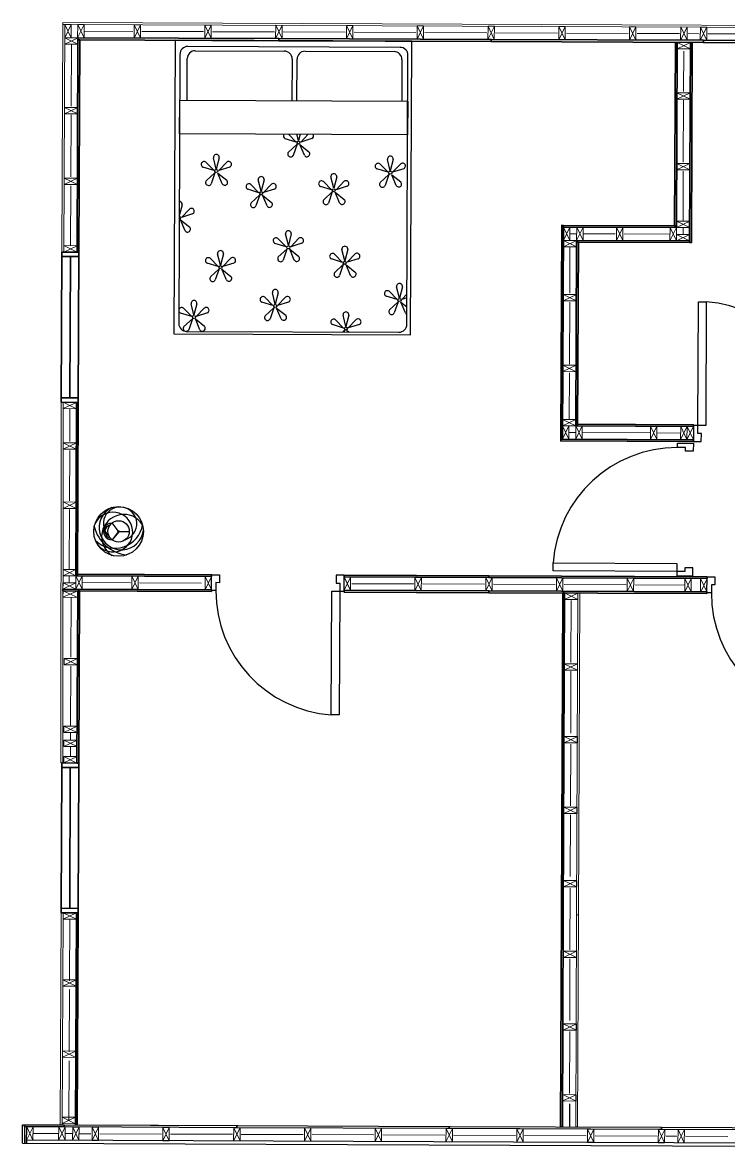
# Model space of a CAD drawing. Header units: inches. Extents: x 6.8 to 58.2, y 43.4 to 73.5.
# Drawn here: x 6.83 to 10.54, y 47.76 to 53.69 of the extents above; entities that cross this region are included whole.
import ezdxf

# ---------------------------------------------------------------- set-up
doc = ezdxf.new("R2010")
doc.units = ezdxf.units.IN
doc.header["$MEASUREMENT"] = 0
doc.linetypes.add('CENTER', pattern=[2, 1.25, -0.25, 0.25, -0.25])
for name, color, linetype, lineweight in [('A-DETL-MBND', 3, 'Continuous', 18), ('A-DETL-MCUT', 4, 'Continuous', 25), ('A-DOOR-FULL', 4, 'Continuous', 25), ('A-ELEV-MBE1', 7, 'Continuous', 35), ('A-ELEV-MBE2', 4, 'Continuous', 25), ('A-FURN', 8, 'Continuous', 18), ('A-SECT-MCUT', 7, 'Continuous', 35), ('A-WALL-PATT', 8, 'Continuous', 18), ('A-WALL-STUD', 3, 'Continuous', 18)]:
    doc.layers.add(name, color=color, linetype=linetype, lineweight=lineweight)

msp = doc.modelspace()

# ---------------------------------------------------------------- linework, layer by layer
for p, q in [((7.6287, 53.5939), (7.6224, 52.0496)), ((8.8731, 53.5888), (7.6287, 53.5939)), ((8.8668, 52.0445), (8.8731, 53.5888)), ((7.6533, 53.5196), (7.6475, 52.1039)), ((8.8113, 53.5566), (7.6935, 53.5612)), ((8.8469, 52.099), (8.8527, 53.5146)), ((7.6516, 53.102), (7.6523, 53.2786)), ((7.6523, 53.2786), (8.8517, 53.2737)), ((8.8517, 53.2737), (8.851, 53.0971)), ((8.851, 53.0971), (7.6516, 53.102)), ((8.2246, 53.0996), (8.265, 53.0583)), ((8.2768, 53.0663), (8.2685, 53.0995)), ((8.2855, 53.0994), (8.2768, 53.0663)), ((8.2891, 53.0585), (8.3281, 53.0992)), ((8.265, 53.0583), (8.2064, 53.0761)), ((8.2242, 53.005), (8.2693, 53.0464)), ((8.2693, 53.0464), (8.2496, 52.9884)), ((8.2842, 53.0453), (8.3321, 53.007)), ((8.3078, 52.9887), (8.2842, 53.0453)), ((8.3476, 53.0769), (8.2891, 53.0585)), ((7.845, 52.9164), (7.83, 52.9758)), ((7.8604, 52.9757), (7.845, 52.9164)), ((7.8332, 52.9084), (7.7746, 52.9262)), ((7.7904, 52.9522), (7.8332, 52.9084)), ((7.8573, 52.9087), (7.8996, 52.9529)), ((7.9157, 52.927), (7.8573, 52.9087)), ((8.748, 52.8994), (8.6894, 52.9172)), ((8.7052, 52.9432), (8.748, 52.8994)), ((8.7598, 52.9074), (8.7449, 52.9668)), ((8.7753, 52.9666), (8.7598, 52.9074)), ((8.7721, 52.8997), (8.8145, 52.9439)), ((8.8306, 52.918), (8.7721, 52.8997)), ((7.7923, 52.8551), (7.8374, 52.8966)), ((7.8374, 52.8966), (7.8178, 52.8385)), ((7.8524, 52.8954), (7.9002, 52.8571)), ((7.8759, 52.8388), (7.8524, 52.8954)), ((8.0806, 52.7999), (8.0656, 52.8593)), ((8.0961, 52.8592), (8.0806, 52.7999)), ((8.4625, 52.8153), (8.4475, 52.8747)), ((8.4779, 52.8746), (8.4625, 52.8153)), ((8.7072, 52.8461), (8.7523, 52.8875)), ((8.7523, 52.8875), (8.7326, 52.8295)), ((8.7672, 52.8864), (8.8151, 52.8481)), ((8.7908, 52.8298), (8.7672, 52.8864)), ((8.0688, 52.7919), (8.0102, 52.8097)), ((8.026, 52.8357), (8.0688, 52.7919)), ((8.0929, 52.7922), (8.1353, 52.8364)), ((8.1513, 52.8106), (8.0929, 52.7922)), ((8.4507, 52.8073), (8.3921, 52.8251)), ((8.4079, 52.8511), (8.4507, 52.8073)), ((8.4748, 52.8076), (8.5172, 52.8518)), ((8.5332, 52.826), (8.4748, 52.8076)), ((8.0279, 52.7386), (8.073, 52.7801)), ((8.073, 52.7801), (8.0534, 52.722)), ((8.088, 52.7789), (8.1358, 52.7406)), ((8.1115, 52.7223), (8.088, 52.7789)), ((8.4098, 52.754), (8.4549, 52.7955)), ((8.4549, 52.7955), (8.4353, 52.7374)), ((8.4699, 52.7943), (8.5177, 52.756)), ((8.4934, 52.7377), (8.4699, 52.7943)), ((7.6651, 52.7287), (7.6497, 52.6695)), ((7.662, 52.6618), (7.7043, 52.706)), ((7.7204, 52.6801), (7.662, 52.6618)), ((7.6571, 52.6485), (7.7049, 52.6102)), ((7.6806, 52.5919), (7.6571, 52.6485)), ((8.2237, 52.5152), (8.2087, 52.5746)), ((8.2391, 52.5745), (8.2237, 52.5152)), ((8.2119, 52.5072), (8.1533, 52.525)), ((8.1691, 52.551), (8.2119, 52.5072)), ((8.236, 52.5075), (8.2784, 52.5517)), ((8.2944, 52.5258), (8.236, 52.5075)), ((7.8123, 52.4465), (7.8551, 52.4026)), ((7.8669, 52.4106), (7.8519, 52.47)), ((7.8823, 52.4699), (7.8669, 52.4106)), ((7.8792, 52.4029), (7.9216, 52.4471)), ((8.171, 52.4539), (8.2161, 52.4953)), ((8.2161, 52.4953), (8.1965, 52.4373)), ((8.2311, 52.4942), (8.2789, 52.4559)), ((8.2546, 52.4376), (8.2311, 52.4942)), ((8.5085, 52.4251), (8.4499, 52.4429)), ((8.4657, 52.4689), (8.5085, 52.4251)), ((8.5203, 52.4331), (8.5054, 52.4925)), ((8.5358, 52.4924), (8.5203, 52.4331)), ((8.5326, 52.4254), (8.575, 52.4696)), ((8.591, 52.4437), (8.5326, 52.4254)), ((7.8551, 52.4026), (7.7965, 52.4205)), ((7.8142, 52.3494), (7.8593, 52.3908)), ((7.8593, 52.3908), (7.8397, 52.3328)), ((7.8743, 52.3896), (7.9221, 52.3514)), ((7.8978, 52.3331), (7.8743, 52.3896)), ((7.9376, 52.4213), (7.8792, 52.4029)), ((8.4676, 52.3718), (8.5128, 52.4132)), ((8.5128, 52.4132), (8.4931, 52.3552)), ((8.5277, 52.4121), (8.5755, 52.3738)), ((8.5512, 52.3555), (8.5277, 52.4121)), ((8.1545, 52.2059), (8.1396, 52.2653)), ((8.17, 52.2652), (8.1545, 52.2059)), ((8.7534, 52.273), (8.7962, 52.2291)), ((8.808, 52.2371), (8.793, 52.2965)), ((8.8235, 52.2964), (8.808, 52.2371)), ((7.7272, 52.1484), (7.7122, 52.2077)), ((7.7272, 52.1484), (7.7122, 52.2077)), ((7.7426, 52.2076), (7.7272, 52.1484)), ((7.7426, 52.2076), (7.7272, 52.1484)), ((8.1427, 52.1979), (8.0841, 52.2157)), ((8.0999, 52.2417), (8.1427, 52.1979)), ((8.1668, 52.1982), (8.2092, 52.2424)), ((8.2253, 52.2165), (8.1668, 52.1982)), ((8.7962, 52.2291), (8.7376, 52.247)), ((8.7553, 52.1759), (8.8005, 52.2173)), ((8.8005, 52.2173), (8.7808, 52.1593)), ((8.8154, 52.2162), (8.8473, 52.1906)), ((8.8389, 52.1596), (8.8154, 52.2162)), ((8.8203, 52.2294), (8.8476, 52.2579)), ((8.8475, 52.238), (8.8203, 52.2294)), ((7.7154, 52.1404), (7.6568, 52.1582)), ((7.7154, 52.1404), (7.6568, 52.1582)), ((7.6726, 52.1842), (7.7154, 52.1404)), ((7.6726, 52.1842), (7.7154, 52.1404)), ((7.7395, 52.1406), (7.7819, 52.1848)), ((7.7395, 52.1406), (7.7819, 52.1848)), ((7.7979, 52.159), (7.7395, 52.1406)), ((7.7979, 52.159), (7.7395, 52.1406)), ((8.1019, 52.1446), (8.147, 52.1861)), ((8.147, 52.1861), (8.1273, 52.128)), ((8.1619, 52.1849), (8.2098, 52.1466)), ((8.1855, 52.1283), (8.1619, 52.1849)), ((8.5263, 52.0876), (8.5113, 52.147)), ((8.5417, 52.1469), (8.5263, 52.0876)), ((7.6745, 52.0871), (7.7196, 52.1285)), ((7.6745, 52.0871), (7.7196, 52.1285)), ((7.7196, 52.1285), (7.7, 52.0705)), ((7.7196, 52.1285), (7.7, 52.0705)), ((7.7346, 52.1274), (7.7824, 52.0891)), ((7.7581, 52.0708), (7.7346, 52.1274)), ((7.7346, 52.1274), (7.7824, 52.0891)), ((7.7581, 52.0708), (7.7346, 52.1274)), ((8.5145, 52.0796), (8.4559, 52.0975)), ((8.4717, 52.1235), (8.5145, 52.0796)), ((8.5386, 52.0799), (8.581, 52.1241)), ((8.597, 52.0983), (8.5386, 52.0799)), ((7.6224, 52.0496), (8.8668, 52.0445)), ((7.6878, 52.0619), (8.8049, 52.0573)), ((8.5086, 52.0586), (8.5187, 52.0678)), ((8.5187, 52.0678), (8.5156, 52.0585)), ((8.5337, 52.0667), (8.544, 52.0584)), ((8.5371, 52.0584), (8.5337, 52.0667)), ((7.3288, 51.0121), (7.2971, 51.0537)), ((7.3294, 51.0125), (7.2976, 51.0541)), ((7.3289, 51.0063), (7.2968, 50.965)), ((7.3299, 51.0057), (7.2977, 50.9643)), ((7.3349, 51.0085), (7.3873, 51.0082)), ((7.335, 51.0092), (7.3873, 51.009)), ((9.7026, 47.9976), (9.7022, 47.8963)), ((9.7022, 47.8963), (9.7021, 47.8751)), ((9.7022, 47.8963), (9.7022, 47.8963))]:
    msp.add_line(p, q)
at = {"color": 0}
for p, q in [((6.8259, 47.7905), (13.8248, 47.7618)), ((6.8474, 47.8059), (6.8473, 47.7904))]:
    msp.add_line(p, q, dxfattribs=at)
for points in [[(7.7343, 53.5389), (8.2021, 53.537)], [(8.3116, 53.5361), (8.7793, 53.5342)], [(7.6914, 53.2785), (7.6923, 53.4973)], [(8.2438, 53.495), (8.2429, 53.2762)], [(8.2687, 53.2761), (8.2696, 53.4944)], [(8.821, 53.4922), (8.8201, 53.2738)]]:
    msp.add_lwpolyline(points)
for centre, radius in [((8.2769, 53.0558), 0.00807), ((7.845, 52.9059), 0.00807), ((8.7599, 52.8969), 0.00807), ((8.0807, 52.7894), 0.00807), ((8.4626, 52.8048), 0.00807), ((8.2238, 52.5047), 0.00807), ((7.867, 52.4002), 0.00807), ((8.5204, 52.4226), 0.00807), ((8.8081, 52.2267), 0.00807), ((7.7273, 52.1379), 0.00807), ((7.7273, 52.1379), 0.00807), ((8.1546, 52.1954), 0.00807), ((8.5263, 52.0772), 0.00807), ((7.3312, 51.0092), 0.1307), ((7.3312, 51.0092), 0.0561), ((7.3312, 51.0092), 0.00374)]:
    msp.add_circle(centre, radius)
for centre, radius, start, end in [((7.6951, 53.5194), 0.0419, 89.76545, 179.76545), ((7.7342, 53.4971), 0.0419, 89.76545, 179.76545), ((8.2019, 53.4952), 0.0419, 359.76545, 89.76545), ((8.3114, 53.4943), 0.0419, 89.76545, 179.76545), ((8.7792, 53.4924), 0.0419, 359.76545, 89.76545), ((8.8113, 53.5152), 0.0414, 359.17193, 90.0113), ((8.2127, 53.0901), 0.0153, 141.04195, 245.99478), ((8.3412, 53.0909), 0.0153, 294.52664, 32.56896), ((7.8452, 52.9777), 0.0153, 352.46413, 187.06678), ((8.2358, 52.9951), 0.0153, 139.61765, 334.22029), ((8.3211, 52.9963), 0.0153, 209.66025, 44.26289), ((8.7601, 52.9687), 0.0153, 352.46413, 187.06678), ((7.7808, 52.9402), 0.0153, 51.39213, 245.99478), ((7.9093, 52.941), 0.0153, 294.52664, 129.12928), ((8.6957, 52.9312), 0.0153, 51.39213, 245.99478), ((8.8242, 52.932), 0.0153, 294.52664, 129.12928), ((7.8892, 52.8464), 0.0153, 209.66025, 44.26289), ((8.0809, 52.8612), 0.0153, 352.46413, 187.06678), ((8.4627, 52.8766), 0.0153, 352.46413, 187.06678), ((7.804, 52.8452), 0.0153, 139.61765, 334.22029), ((8.0164, 52.8237), 0.0153, 51.39213, 245.99478), ((8.145, 52.8245), 0.0153, 294.52664, 129.12928), ((8.3983, 52.8391), 0.0153, 51.39213, 245.99478), ((8.5268, 52.8399), 0.0153, 294.52664, 129.12928), ((8.7188, 52.8362), 0.0153, 139.61765, 334.22029), ((8.8041, 52.8374), 0.0153, 209.66025, 44.26289), ((7.6499, 52.7308), 0.0153, 352.46413, 89.32568), ((8.0396, 52.7287), 0.0153, 139.61765, 334.22029), ((8.1248, 52.7299), 0.0153, 209.66025, 44.26289), ((8.4215, 52.7441), 0.0153, 139.61765, 334.22029), ((8.5067, 52.7453), 0.0153, 209.66025, 44.26289), ((7.714, 52.6941), 0.0153, 294.52664, 129.12928), ((7.6497, 52.659), 0.00807, 269.76545, 89.76545), ((7.6939, 52.5995), 0.0153, 209.66025, 44.26289), ((8.2239, 52.5765), 0.0153, 352.46413, 187.06678), ((8.1595, 52.539), 0.0153, 51.39213, 245.99478), ((8.288, 52.5398), 0.0153, 294.52664, 129.12928), ((8.5206, 52.4944), 0.0153, 352.46413, 187.06678), ((7.8027, 52.4345), 0.0153, 51.39213, 245.99478), ((7.8671, 52.4719), 0.0153, 352.46413, 187.06678), ((7.9312, 52.4352), 0.0153, 294.52664, 129.12928), ((8.1827, 52.444), 0.0153, 139.61765, 334.22029), ((8.2679, 52.4452), 0.0153, 209.66025, 44.26289), ((8.4561, 52.4569), 0.0153, 51.39213, 245.99478), ((8.5847, 52.4577), 0.0153, 294.52664, 129.12928), ((7.8259, 52.3394), 0.0153, 139.61765, 334.22029), ((7.9111, 52.3407), 0.0153, 209.66025, 44.26289), ((8.4793, 52.3619), 0.0153, 139.61765, 334.22029), ((8.5646, 52.3631), 0.0153, 209.66025, 44.26289), ((8.1548, 52.2672), 0.0153, 352.46413, 187.06678), ((8.7438, 52.261), 0.0153, 51.39213, 245.99478), ((8.8083, 52.2984), 0.0153, 352.46413, 187.06678), ((7.7274, 52.2096), 0.0153, 352.46413, 187.06678), ((7.7274, 52.2096), 0.0153, 352.46413, 187.06678), ((8.0904, 52.2297), 0.0153, 51.39213, 245.99478), ((8.2189, 52.2305), 0.0153, 294.52664, 129.12928), ((7.663, 52.1722), 0.0153, 51.39213, 245.99478), ((7.663, 52.1722), 0.0153, 51.39213, 245.99478), ((7.7916, 52.173), 0.0153, 294.52664, 129.12928), ((7.7916, 52.173), 0.0153, 294.52664, 129.12928), ((8.1988, 52.1359), 0.0153, 209.66025, 44.26289), ((8.5265, 52.1489), 0.0153, 352.46413, 187.06678), ((8.767, 52.166), 0.0153, 139.61765, 334.22029), ((8.8522, 52.1672), 0.0153, 209.66025, 250.48113), ((7.6893, 52.1038), 0.0419, 179.76545, 269.76545), ((7.6862, 52.0772), 0.0153, 139.61765, 334.22029), ((7.6862, 52.0772), 0.0153, 139.61765, 334.22029), ((7.7714, 52.0784), 0.0153, 209.66025, 44.26289), ((7.7714, 52.0784), 0.0153, 209.66025, 44.26289), ((8.1135, 52.1347), 0.0153, 139.61765, 334.22029), ((8.4621, 52.1115), 0.0153, 51.39213, 245.99478), ((8.5906, 52.1122), 0.0153, 294.52664, 129.12928), ((8.8051, 52.0992), 0.0419, 269.76545, 359.76545), ((7.3014, 51.0056), 0.1041, 218.25453, 155.66973), ((7.3456, 51.0292), 0.117, 115.36446, 353.02904), ((7.3585, 50.9819), 0.1166, 32.20779, 237.73538), ((7.3388, 51.0492), 0.0881, 288.18841, 230.31845), ((7.3973, 51.0839), 0.2005, 194.25935, 262.74258), ((7.3105, 51.0697), 0.1491, 227.92734, 349.93364), ((7.2952, 51.0087), 0.0437, 89.69427, 272.04177), ((7.2952, 51.0087), 0.036, 103.22006, 258.51598)]:
    msp.add_arc(centre, radius, start, end)
at = {"layer": 'A-DETL-MBND', "color": 0}
for points in [[(13.7567, 53.6497), (7.0378, 53.6772), (7.0379, 53.6874), (13.7567, 53.6599)], [(7.0432, 52.4797), (7.0329, 52.4797), (7.0378, 53.6772), (7.0481, 53.6771)], [(7.0374, 49.7907), (7.0272, 49.7908), (7.0297, 51.6889), (7.0399, 51.6888)], [(9.7463, 50.6849), (9.7565, 50.6849), (9.7496, 48.9915), (9.7394, 48.9915)], [(9.7394, 48.9915), (9.7496, 48.9915), (9.745, 47.8749), (9.7348, 47.875)]]:
    msp.add_lwpolyline(points, close=True, dxfattribs=at)
msp.add_lwpolyline([(7.0393, 49.0026), (7.0347, 47.8861), (7.0245, 47.8861), (7.0291, 49.0026)], dxfattribs=at)
at = {"layer": 'A-DETL-MCUT', "color": 0}
for points in [[(6.8259, 47.7905), (6.8263, 47.8869), (6.8365, 47.8869), (6.8362, 47.7904)], [(6.8473, 47.7904), (6.8477, 47.8757), (6.8365, 47.8757), (6.8362, 47.7904)]]:
    msp.add_lwpolyline(points, dxfattribs=at)
for points in [[(7.044, 47.8749), (6.8365, 47.8757), (6.8365, 47.8869), (7.044, 47.886)], [(7.953, 47.8711), (7.044, 47.8749), (7.044, 47.886), (7.9531, 47.8823)], [(9.0696, 47.8666), (7.953, 47.8711), (7.9531, 47.8823), (9.0696, 47.8777)], [(10.1861, 47.862), (9.0696, 47.8666), (9.0696, 47.8777), (10.1862, 47.8732)], [(11.3027, 47.8574), (10.1861, 47.862), (10.1862, 47.8732), (11.3027, 47.8686)]]:
    msp.add_lwpolyline(points, close=True, dxfattribs=at)
at = {"layer": 'A-DOOR-FULL', "color": 0, "linetype": 'CENTER'}
for points in [[(10.4216, 52.2174), (10.4189, 51.5661), (10.377, 51.5663), (10.3797, 52.2176), (10.4216, 52.2174)], [(10.377, 51.5663), (10.3538, 51.5664), (10.3534, 51.4826), (10.3953, 51.4825), (10.3955, 51.5243), (10.3769, 51.5244), (10.377, 51.5663)], [(10.2696, 51.4504), (10.2697, 51.4737), (10.3534, 51.4733), (10.3532, 51.4315), (10.3114, 51.4316), (10.3114, 51.4503), (10.2696, 51.4504)], [(9.6158, 50.8436), (10.2671, 50.841), (10.2669, 50.7991), (9.6156, 50.8018), (9.6158, 50.8436)], [(10.2669, 50.7991), (10.2668, 50.7758), (10.3505, 50.7755), (10.3507, 50.8174), (10.3088, 50.8175), (10.3088, 50.7989), (10.2669, 50.7991)], [(7.8425, 50.6977), (7.8192, 50.6978), (7.8196, 50.7816), (7.8614, 50.7814), (7.8613, 50.7395), (7.8427, 50.7396), (7.8425, 50.6977)], [(8.4938, 50.6951), (8.5171, 50.695), (8.5174, 50.7787), (8.4755, 50.7789), (8.4754, 50.737), (8.494, 50.7369), (8.4938, 50.6951)], [(10.4483, 50.6859), (10.425, 50.686), (10.4254, 50.7697), (10.4673, 50.7695), (10.4671, 50.7277), (10.4485, 50.7278), (10.4483, 50.6859)], [(8.4493, 50.0439), (8.4519, 50.6953), (8.4938, 50.6951), (8.4911, 50.0438), (8.4493, 50.0439)]]:
    msp.add_lwpolyline(points, dxfattribs=at)
for centre, start, end in [((10.3745, 51.5653), 359.85189, 85.87479), ((10.2679, 50.7966), 89.85189, 175.87479), ((8.4963, 50.6961), 179.85189, 265.87479), ((11.1021, 50.6842), 179.85189, 265.87479)]:
    msp.add_arc(centre, 0.6538, start, end, dxfattribs=at)
at = {"layer": 'A-ELEV-MBE1', "color": 0}
for p, q in [((7.0329, 52.4797), (7.0297, 51.6889)), ((7.1223, 52.4794), (7.119, 51.6885)), ((7.0292, 49.0259), (7.0322, 49.7675)), ((7.0738, 49.0257), (7.0769, 49.7673)), ((7.1185, 49.0255), (7.1215, 49.7671))]:
    msp.add_line(p, q, dxfattribs=at)
at = {"layer": 'A-ELEV-MBE1', "color": 0, "linetype": 'Continuous'}
msp.add_line((7.078, 52.4563), (7.0749, 51.7124), dxfattribs=at)
at = {"layer": 'A-ELEV-MBE1', "color": 0}
for points in [[(7.1223, 52.4794), (7.1222, 52.4561), (7.0329, 52.4565), (7.0329, 52.4797)], [(7.1191, 51.7118), (7.119, 51.6885), (7.0297, 51.6889), (7.0298, 51.7121)], [(7.0323, 49.7908), (7.0322, 49.7675), (7.1215, 49.7671), (7.1216, 49.7904)], [(7.0291, 49.0026), (7.0292, 49.0259), (7.1185, 49.0255), (7.1184, 49.0023)]]:
    msp.add_lwpolyline(points, close=True, dxfattribs=at)
at = {"layer": 'A-ELEV-MBE2', "color": 0}
msp.add_line((13.77, 47.7775), (6.8809, 47.8057), dxfattribs=at)
at = {"layer": 'A-FURN', "color": 0, "linetype": 'Continuous'}
msp.add_line((7.0995, 52.5653), (7.0995, 52.5653), dxfattribs=at)
at = {"layer": 'A-FURN', "color": 0}
for p, q in [((9.6699, 52.5409), (9.6699, 52.5409)), ((7.1231, 47.8857), (7.9605, 47.8823)), ((8.6118, 47.8796), (10.4728, 47.872))]:
    msp.add_line(p, q, dxfattribs=at)
at = {"layer": 'A-SECT-MCUT', "color": 0}
for points in [[(7.1268, 53.5959), (7.1223, 52.4794), (7.113, 52.4794), (7.1175, 53.596)], [(7.1176, 53.6071), (8.1737, 53.6028), (8.1736, 53.5916), (7.1175, 53.596)], [(8.1737, 53.6028), (9.2902, 53.5982), (9.2902, 53.5871), (8.1736, 53.5916)], [(9.2902, 53.5982), (10.4067, 53.5937), (10.4067, 53.5825), (9.2902, 53.5871)], [(10.2684, 53.5831), (10.2591, 53.5831), (10.2551, 52.6176), (10.2644, 52.6176)], [(10.3475, 53.5827), (10.3382, 53.5828), (10.3338, 52.5289), (10.3431, 52.5289)], [(10.4067, 53.5937), (11.5233, 53.5891), (11.5233, 53.5779), (10.4067, 53.5825)], [(9.6703, 52.62), (9.661, 52.6201), (9.6564, 51.4948), (9.6657, 51.4948)], [(9.6703, 52.62), (9.6702, 52.6107), (10.2644, 52.6083), (10.2644, 52.6176)], [(9.749, 52.5313), (9.7397, 52.5313), (9.7357, 51.5643), (9.745, 51.5642)], [(9.7397, 52.5407), (9.7397, 52.5313), (10.3338, 52.5289), (10.3339, 52.5382)], [(7.119, 51.6885), (7.1153, 50.7748), (7.106, 50.7748), (7.1097, 51.6885)], [(9.7451, 51.5735), (9.745, 51.5642), (10.3538, 51.5617), (10.3538, 51.571)], [(9.6564, 51.4948), (9.6563, 51.4855), (10.3534, 51.4826), (10.3535, 51.492)], [(7.8195, 50.7719), (7.1153, 50.7748), (7.1153, 50.7841), (7.8196, 50.7812)], [(9.2786, 50.7659), (8.5174, 50.7694), (8.5174, 50.7787), (9.2786, 50.7752)], [(10.4253, 50.7612), (9.2786, 50.7659), (9.2786, 50.7752), (10.4254, 50.7705)], [(7.8192, 50.6932), (7.0386, 50.696), (7.0386, 50.7053), (7.8193, 50.7025)], [(7.1123, 49.7904), (7.116, 50.6957), (7.1253, 50.6957), (7.1216, 49.7904)], [(9.2783, 50.6868), (8.5171, 50.69), (8.5171, 50.6993), (9.2783, 50.6962)], [(10.425, 50.6822), (9.2783, 50.6868), (9.2783, 50.6962), (10.4251, 50.6915)], [(9.6603, 48.9918), (9.6672, 50.6853), (9.6765, 50.6852), (9.6696, 48.9918)], [(7.1045, 47.8858), (7.1138, 47.8857), (7.1184, 49.0023), (7.1091, 49.0023)], [(9.6557, 47.8753), (9.6603, 48.9918), (9.6696, 48.9918), (9.665, 47.8752)]]:
    msp.add_lwpolyline(points, close=True, dxfattribs=at)
at = {"layer": 'A-WALL-PATT', "color": 0, "ltscale": 0.1}
for p, q in [((7.4062, 53.6409), (7.1503, 53.6419)), ((7.7784, 53.6393), (7.4527, 53.6407)), ((8.1505, 53.6378), (7.8249, 53.6391)), ((8.5227, 53.6363), (8.1971, 53.6376)), ((8.8949, 53.6348), (8.5692, 53.6361)), ((9.2671, 53.6332), (8.9414, 53.6346)), ((9.6393, 53.6317), (9.3136, 53.633)), ((10.0114, 53.6302), (9.6858, 53.6315)), ((10.2802, 53.6291), (10.058, 53.63)), ((10.3267, 53.6289), (10.3836, 53.6287)), ((10.7557, 53.6271), (10.43, 53.6285)), ((7.0826, 53.5738), (7.0812, 53.2472)), ((7.081, 53.2007), (7.0797, 52.875)), ((7.0795, 52.8285), (7.0782, 52.5131)), ((9.7399, 52.5755), (9.7036, 52.5757)), ((10.2993, 52.6081), (10.2991, 52.5718)), ((9.7047, 52.5073), (9.7037, 52.2623)), ((9.7035, 52.2157), (9.7022, 51.8901)), ((9.702, 51.8435), (9.701, 51.5979)), ((7.0747, 51.6552), (7.074, 51.4821)), ((9.7356, 51.5294), (9.6993, 51.5295)), ((9.7691, 51.5292), (10.1275, 51.5278)), ((10.161, 51.5276), (10.2866, 51.5271)), ((7.0738, 51.4356), (7.0727, 51.1704)), ((7.0725, 51.1239), (7.0712, 50.8085)), ((7.0711, 50.775), (7.071, 50.7387)), ((7.1393, 50.7398), (7.3943, 50.7388)), ((7.4408, 50.7386), (7.7665, 50.7372)), ((8.5574, 50.734), (8.883, 50.7327)), ((8.9295, 50.7325), (9.2552, 50.7311)), ((9.3017, 50.7309), (9.6274, 50.7296)), ((9.6739, 50.7294), (9.9996, 50.7281)), ((10.0461, 50.7279), (10.3085, 50.7268)), ((7.081, 50.6624), (7.0798, 50.347)), ((9.7113, 50.6451), (9.7099, 50.3194)), ((7.0796, 50.3004), (7.0782, 49.9846)), ((9.7097, 50.2729), (9.7084, 49.9472)), ((7.0779, 49.9101), (7.0781, 49.9511)), ((7.0779, 49.8766), (7.0776, 49.8241)), ((9.7092, 49.8902), (9.7079, 49.5645)), ((9.7077, 49.518), (9.7064, 49.1923)), ((9.7061, 49.1324), (9.7048, 48.8067)), ((7.0741, 48.969), (7.0728, 48.6442)), ((9.7046, 48.7602), (9.7033, 48.4345)), ((7.0726, 48.5977), (7.0713, 48.2702)), ((9.7041, 48.3775), (9.7028, 48.0518)), ((7.0711, 48.2237), (7.0698, 47.9101)), ((7.0159, 47.8401), (6.881, 47.8406)), ((7.0494, 47.8399), (7.0895, 47.8398)), ((7.0829, 47.8398), (7.0559, 47.8399)), ((7.1853, 47.8394), (7.123, 47.8396)), ((7.2318, 47.8392), (7.5575, 47.8379)), ((7.604, 47.8377), (7.9296, 47.8363)), ((7.9762, 47.8361), (8.3018, 47.8348)), ((8.3483, 47.8346), (8.674, 47.8333)), ((8.7205, 47.8331), (9.0462, 47.8318)), ((9.0927, 47.8316), (9.4184, 47.8302)), ((9.4649, 47.8301), (9.7905, 47.8287)), ((9.8372, 47.8285), (10.1628, 47.8272)), ((10.2093, 47.827), (10.2662, 47.8268)), ((10.3127, 47.8266), (10.5349, 47.8257))]:
    msp.add_line(p, q, dxfattribs=at)
for points in [[(10.3031, 53.5364), (10.3022, 53.3246)], [(10.302, 53.2781), (10.3007, 52.9524)], [(10.3005, 52.9059), (10.2994, 52.6416)], [(9.9423, 52.5747), (9.7734, 52.5754)], [(10.2307, 52.5735), (9.9888, 52.5745)]]:
    msp.add_lwpolyline(points, dxfattribs=at)
at = {"layer": 'A-WALL-STUD', "color": 0}
for p, q in [((7.0816, 53.677), (7.0478, 53.6073)), ((7.0813, 53.6072), (7.0481, 53.6771)), ((7.1496, 53.6767), (7.1158, 53.6071)), ((7.1493, 53.6069), (7.1161, 53.6768)), ((7.4463, 53.6756), (7.4125, 53.6059)), ((7.446, 53.6058), (7.4128, 53.6757)), ((7.8185, 53.6741), (7.7847, 53.6044)), ((7.8182, 53.6043), (7.785, 53.6742)), ((8.1907, 53.6725), (8.1569, 53.6029)), ((8.1904, 53.6027), (8.1572, 53.6727)), ((8.5629, 53.671), (8.5291, 53.6014)), ((8.5626, 53.6012), (8.5294, 53.6711)), ((8.9351, 53.6695), (8.9013, 53.5998)), ((8.9348, 53.5997), (8.9016, 53.6696)), ((9.3072, 53.668), (9.2735, 53.5983)), ((9.3069, 53.5982), (9.2737, 53.6681)), ((9.6794, 53.6664), (9.6456, 53.5968)), ((9.6791, 53.5967), (9.6459, 53.6666)), ((10.0516, 53.6649), (10.0178, 53.5953)), ((10.0513, 53.5951), (10.0181, 53.6651)), ((10.3203, 53.6638), (10.2866, 53.5942)), ((10.3201, 53.594), (10.2868, 53.664)), ((10.4238, 53.6634), (10.39, 53.5937)), ((10.4235, 53.5936), (10.3903, 53.6635)), ((7.1176, 53.6071), (7.0477, 53.5738)), ((7.0478, 53.6073), (7.1174, 53.5736)), ((10.3382, 53.5828), (10.2682, 53.5496)), ((10.2684, 53.5831), (10.338, 53.5493)), ((10.3371, 53.3179), (10.2671, 53.2847)), ((10.2673, 53.3182), (10.3369, 53.2844)), ((7.1161, 53.2405), (7.0462, 53.2073)), ((7.0463, 53.2408), (7.1159, 53.207)), ((10.3355, 52.9457), (10.2656, 52.9125)), ((10.2658, 52.946), (10.3354, 52.9122)), ((7.1146, 52.8684), (7.0446, 52.8351)), ((7.0448, 52.8686), (7.1144, 52.8349)), ((10.3343, 52.6415), (10.2644, 52.6083)), ((10.2645, 52.6418), (10.3342, 52.608)), ((9.6699, 52.5409), (9.7037, 52.6106)), ((9.6702, 52.6107), (9.7034, 52.5408)), ((9.7397, 52.5406), (9.7735, 52.6103)), ((9.74, 52.6104), (9.7732, 52.5405)), ((9.9487, 52.5398), (9.9825, 52.6094)), ((9.949, 52.6096), (9.9822, 52.5397)), ((10.2306, 52.5386), (10.2644, 52.6083)), ((10.2309, 52.6084), (10.2641, 52.5385)), ((10.334, 52.5717), (10.2641, 52.5385)), ((10.2642, 52.572), (10.3339, 52.5382)), ((7.1131, 52.5129), (7.0432, 52.4797)), ((7.0433, 52.5132), (7.113, 52.4794)), ((9.7397, 52.5406), (9.6698, 52.5074)), ((9.6699, 52.5409), (9.7396, 52.5072)), ((9.7386, 52.2556), (9.6686, 52.2224)), ((9.6688, 52.2559), (9.7384, 52.2221)), ((9.737, 51.8834), (9.6671, 51.8502)), ((9.6673, 51.8837), (9.7369, 51.8499)), ((7.1097, 51.6885), (7.0398, 51.6553)), ((7.0399, 51.6888), (7.1096, 51.655)), ((9.6657, 51.4948), (9.6994, 51.5644)), ((9.7359, 51.5978), (9.6659, 51.5646)), ((9.6659, 51.5646), (9.6992, 51.4946)), ((9.6661, 51.598), (9.7357, 51.5643)), ((9.7354, 51.4945), (9.7692, 51.5641)), ((9.7357, 51.5643), (9.7689, 51.4943)), ((10.1612, 51.5625), (10.1274, 51.4929)), ((10.1609, 51.4927), (10.1277, 51.5627)), ((10.3203, 51.5619), (10.2865, 51.4922)), ((10.32, 51.4921), (10.2868, 51.562)), ((10.3538, 51.5617), (10.32, 51.4921)), ((10.3535, 51.492), (10.3203, 51.5619)), ((7.1089, 51.4755), (7.0389, 51.4423)), ((7.0391, 51.4757), (7.1087, 51.442)), ((7.1076, 51.1638), (7.0392, 51.1306)), ((7.0393, 51.1641), (7.1074, 51.1303)), ((7.1061, 50.8083), (7.0387, 50.7751)), ((7.0388, 50.8086), (7.106, 50.7748)), ((7.1058, 50.7385), (7.0386, 50.7053)), ((7.0387, 50.7388), (7.1057, 50.705)), ((7.1395, 50.7747), (7.1057, 50.705)), ((7.1392, 50.7049), (7.106, 50.7748)), ((7.4344, 50.7735), (7.4007, 50.7038)), ((7.4342, 50.7037), (7.4009, 50.7736)), ((7.7858, 50.7026), (7.8195, 50.7723)), ((7.786, 50.7724), (7.8193, 50.7025)), ((8.5171, 50.6996), (8.5509, 50.7693)), ((8.551, 50.7689), (8.5172, 50.6993)), ((8.5174, 50.7694), (8.5506, 50.6995)), ((8.5507, 50.6991), (8.5175, 50.7691)), ((8.9232, 50.7674), (8.8894, 50.6977)), ((8.9229, 50.6976), (8.8897, 50.7675)), ((9.2954, 50.7659), (9.2616, 50.6962)), ((9.2951, 50.6961), (9.2619, 50.766)), ((9.6675, 50.7643), (9.6338, 50.6947)), ((9.6673, 50.6946), (9.634, 50.7645)), ((10.0397, 50.7628), (10.0059, 50.6932)), ((10.0394, 50.693), (10.0062, 50.763)), ((10.3421, 50.7616), (10.3083, 50.6919)), ((10.3418, 50.6918), (10.3086, 50.7617)), ((10.3919, 50.7614), (10.4251, 50.6915)), ((10.392, 50.6916), (10.4253, 50.7612)), ((7.0385, 50.6626), (7.116, 50.6957)), ((7.1159, 50.6623), (7.0386, 50.696)), ((9.7463, 50.6849), (9.6764, 50.6517)), ((9.6765, 50.6852), (9.7462, 50.6514)), ((7.0446, 50.3071), (7.1146, 50.3403)), ((7.1144, 50.3068), (7.0448, 50.3406)), ((9.7448, 50.3128), (9.6749, 50.2795)), ((9.675, 50.313), (9.7446, 50.2793)), ((7.1131, 49.9844), (7.0432, 49.9512)), ((7.0433, 49.9847), (7.113, 49.9509)), ((7.0429, 49.8768), (7.1128, 49.91)), ((7.1127, 49.8765), (7.043, 49.9103)), ((9.7443, 49.93), (9.6744, 49.8968)), ((9.6745, 49.9303), (9.7442, 49.8965)), ((7.0425, 49.7907), (7.1124, 49.8239)), ((7.1123, 49.7904), (7.0427, 49.8242)), ((9.7428, 49.5578), (9.6729, 49.5246)), ((9.673, 49.5581), (9.7426, 49.5243)), ((9.7412, 49.1723), (9.6713, 49.139)), ((9.6714, 49.1725), (9.7411, 49.1388)), ((7.0392, 48.9691), (7.1091, 49.0023)), ((7.1089, 48.9688), (7.0393, 49.0026)), ((9.7397, 48.8001), (9.6698, 48.7669)), ((9.6699, 48.8004), (9.7395, 48.7666)), ((7.1075, 48.6153), (7.0378, 48.649)), ((7.0377, 48.6155), (7.1076, 48.6488)), ((9.7392, 48.4174), (9.6693, 48.3841)), ((9.6694, 48.4176), (9.7391, 48.3839)), ((7.0362, 48.2415), (7.1061, 48.2747)), ((7.106, 48.2412), (7.0363, 48.275)), ((9.7377, 48.045), (9.6677, 48.0118)), ((9.6679, 48.0453), (9.7375, 48.0115)), ((7.0348, 47.8926), (7.1047, 47.9258)), ((7.1045, 47.8923), (7.0349, 47.9261)), ((7.9605, 47.8823), (7.9605, 47.8823)), ((6.8474, 47.8059), (6.8812, 47.8755)), ((6.8477, 47.8757), (6.8809, 47.8057)), ((7.0495, 47.8748), (7.0158, 47.8052)), ((7.0493, 47.805), (7.016, 47.875)), ((7.0893, 47.8049), (7.1231, 47.8745)), ((7.0896, 47.8747), (7.1228, 47.8047)), ((7.1916, 47.8045), (7.2254, 47.8741)), ((7.1916, 47.8045), (7.2254, 47.8741)), ((7.1919, 47.8742), (7.2251, 47.8043)), ((7.1919, 47.8742), (7.2251, 47.8043)), ((7.5638, 47.8029), (7.5976, 47.8726)), ((7.5641, 47.8727), (7.5973, 47.8028)), ((7.936, 47.8014), (7.9698, 47.8711)), ((7.9363, 47.8712), (7.9695, 47.8013)), ((8.3082, 47.7999), (8.342, 47.8695)), ((8.3085, 47.8697), (8.3417, 47.7998)), ((8.6804, 47.7984), (8.7142, 47.868)), ((8.6807, 47.8682), (8.7139, 47.7982)), ((9.0863, 47.8665), (9.0526, 47.7968)), ((9.0861, 47.7967), (9.0528, 47.8666)), ((9.4585, 47.865), (9.4247, 47.7953)), ((9.4582, 47.7952), (9.425, 47.8651)), ((9.8308, 47.8634), (9.797, 47.7938)), ((9.8305, 47.7937), (9.7973, 47.8636)), ((10.1691, 47.7923), (10.2029, 47.8619)), ((10.1694, 47.8621), (10.2026, 47.7921)), ((10.2725, 47.7919), (10.3063, 47.8615)), ((10.2728, 47.8616), (10.306, 47.7917))]:
    msp.add_line(p, q, dxfattribs=at)
for points in [[(7.0813, 53.6072), (7.0816, 53.677), (7.0481, 53.6771), (7.0478, 53.6073)], [(7.1493, 53.6069), (7.1496, 53.6767), (7.1161, 53.6768), (7.1158, 53.6071)], [(7.446, 53.6058), (7.4463, 53.6756), (7.4128, 53.6757), (7.4125, 53.6059)], [(7.8182, 53.6043), (7.8185, 53.6741), (7.785, 53.6742), (7.7847, 53.6044)], [(8.1904, 53.6027), (8.1907, 53.6725), (8.1572, 53.6727), (8.1569, 53.6029)], [(8.5626, 53.6012), (8.5629, 53.671), (8.5294, 53.6711), (8.5291, 53.6014)], [(8.9348, 53.5997), (8.9351, 53.6695), (8.9016, 53.6696), (8.9013, 53.5998)], [(9.3069, 53.5982), (9.3072, 53.668), (9.2737, 53.6681), (9.2735, 53.5983)], [(9.6791, 53.5967), (9.6794, 53.6664), (9.6459, 53.6666), (9.6456, 53.5968)], [(10.0513, 53.5951), (10.0516, 53.6649), (10.0181, 53.6651), (10.0178, 53.5953)], [(10.3201, 53.594), (10.3203, 53.6638), (10.2868, 53.664), (10.2866, 53.5942)], [(10.4235, 53.5936), (10.4238, 53.6634), (10.3903, 53.6635), (10.39, 53.5937)], [(7.0478, 53.6073), (7.1176, 53.6071), (7.1174, 53.5736), (7.0477, 53.5738)], [(10.2684, 53.5831), (10.3382, 53.5828), (10.338, 53.5493), (10.2682, 53.5496)], [(10.2673, 53.3182), (10.3371, 53.3179), (10.3369, 53.2844), (10.2671, 53.2847)], [(7.0463, 53.2408), (7.1161, 53.2405), (7.1159, 53.207), (7.0462, 53.2073)], [(10.2658, 52.946), (10.3355, 52.9457), (10.3354, 52.9122), (10.2656, 52.9125)], [(7.0448, 52.8686), (7.1146, 52.8684), (7.1144, 52.8349), (7.0446, 52.8351)], [(10.2645, 52.6418), (10.3343, 52.6415), (10.3342, 52.608), (10.2644, 52.6083)], [(9.6699, 52.5409), (9.6702, 52.6107), (9.7037, 52.6106), (9.7034, 52.5408)], [(9.7397, 52.5406), (9.74, 52.6104), (9.7735, 52.6103), (9.7732, 52.5405)], [(9.9487, 52.5398), (9.949, 52.6096), (9.9825, 52.6094), (9.9822, 52.5397)], [(10.2306, 52.5386), (10.2309, 52.6084), (10.2644, 52.6083), (10.2641, 52.5385)], [(10.2642, 52.572), (10.334, 52.5717), (10.3339, 52.5382), (10.2641, 52.5385)], [(7.0433, 52.5132), (7.1131, 52.5129), (7.113, 52.4794), (7.0432, 52.4797)], [(9.6699, 52.5409), (9.7397, 52.5406), (9.7396, 52.5072), (9.6698, 52.5074)], [(9.6688, 52.2559), (9.7386, 52.2556), (9.7384, 52.2221), (9.6686, 52.2224)], [(9.6673, 51.8837), (9.737, 51.8834), (9.7369, 51.8499), (9.6671, 51.8502)], [(7.0399, 51.6888), (7.1097, 51.6885), (7.1096, 51.655), (7.0398, 51.6553)], [(9.6657, 51.4948), (9.6659, 51.5646), (9.6994, 51.5644), (9.6992, 51.4946)], [(9.6661, 51.598), (9.7359, 51.5978), (9.7357, 51.5643), (9.6659, 51.5646)], [(9.7354, 51.4945), (9.7357, 51.5643), (9.7692, 51.5641), (9.7689, 51.4943)], [(10.1612, 51.5625), (10.1609, 51.4927), (10.1274, 51.4929), (10.1277, 51.5627)], [(10.3203, 51.5619), (10.32, 51.4921), (10.2865, 51.4922), (10.2868, 51.562)], [(10.3535, 51.492), (10.3538, 51.5617), (10.3203, 51.5619), (10.32, 51.4921)], [(7.0397, 51.4757), (7.1089, 51.4755), (7.1087, 51.442), (7.0396, 51.4423)], [(7.0393, 51.1641), (7.1076, 51.1638), (7.1074, 51.1303), (7.0392, 51.1306)], [(7.0388, 50.8086), (7.1061, 50.8083), (7.106, 50.7748), (7.0387, 50.7751)], [(7.0387, 50.7388), (7.1058, 50.7385), (7.1057, 50.705), (7.0386, 50.7053)], [(7.1395, 50.7747), (7.1392, 50.7049), (7.1057, 50.705), (7.106, 50.7748)], [(7.4344, 50.7735), (7.4342, 50.7037), (7.4007, 50.7038), (7.4009, 50.7736)], [(7.7858, 50.7026), (7.786, 50.7724), (7.8195, 50.7723), (7.8193, 50.7025)], [(8.5174, 50.7694), (8.5171, 50.6996), (8.5506, 50.6995), (8.5509, 50.7693)], [(8.5507, 50.6991), (8.551, 50.7689), (8.5175, 50.7691), (8.5172, 50.6993)], [(8.9229, 50.6976), (8.9232, 50.7674), (8.8897, 50.7675), (8.8894, 50.6977)], [(9.2951, 50.6961), (9.2954, 50.7659), (9.2619, 50.766), (9.2616, 50.6962)], [(9.6673, 50.6946), (9.6675, 50.7643), (9.634, 50.7645), (9.6338, 50.6947)], [(10.0394, 50.693), (10.0397, 50.7628), (10.0062, 50.763), (10.0059, 50.6932)], [(10.3418, 50.6918), (10.3421, 50.7616), (10.3086, 50.7617), (10.3083, 50.6919)], [(10.3916, 50.6916), (10.3919, 50.7614), (10.4253, 50.7612), (10.4251, 50.6915)], [(7.1159, 50.6623), (7.0385, 50.6626), (7.0387, 50.6961), (7.116, 50.6957)], [(9.7463, 50.6849), (9.6765, 50.6852), (9.6764, 50.6517), (9.7462, 50.6514)], [(7.1144, 50.3068), (7.0446, 50.3071), (7.0448, 50.3406), (7.1146, 50.3403)], [(9.7448, 50.3128), (9.675, 50.313), (9.6749, 50.2795), (9.7446, 50.2793)], [(7.1131, 49.9844), (7.0433, 49.9847), (7.0432, 49.9512), (7.113, 49.9509)], [(7.1127, 49.8765), (7.0429, 49.8768), (7.043, 49.9103), (7.1128, 49.91)], [(9.7443, 49.93), (9.6745, 49.9303), (9.6744, 49.8968), (9.7442, 49.8965)], [(7.1123, 49.7904), (7.0425, 49.7907), (7.0427, 49.8242), (7.1124, 49.8239)], [(9.7428, 49.5578), (9.673, 49.5581), (9.6729, 49.5246), (9.7426, 49.5243)], [(9.7412, 49.1723), (9.6714, 49.1725), (9.6713, 49.139), (9.7411, 49.1388)], [(7.1089, 48.9688), (7.0392, 48.9691), (7.0393, 49.0026), (7.1091, 49.0023)], [(9.7397, 48.8001), (9.6699, 48.8004), (9.6698, 48.7669), (9.7395, 48.7666)], [(7.1075, 48.6153), (7.0377, 48.6155), (7.0378, 48.649), (7.1076, 48.6488)], [(9.7392, 48.4174), (9.6694, 48.4176), (9.6693, 48.3841), (9.7391, 48.3839)], [(7.106, 48.2412), (7.0362, 48.2415), (7.0363, 48.275), (7.1061, 48.2747)], [(9.7377, 48.045), (9.6679, 48.0453), (9.6677, 48.0118), (9.7375, 48.0115)], [(7.1045, 47.8923), (7.0348, 47.8926), (7.0349, 47.9261), (7.1047, 47.9258)], [(6.8477, 47.8757), (6.8474, 47.8059), (6.8809, 47.8057), (6.8812, 47.8755)], [(7.0495, 47.8748), (7.0493, 47.805), (7.0158, 47.8052), (7.016, 47.875)], [(7.0896, 47.8747), (7.0893, 47.8049), (7.1228, 47.8047), (7.1231, 47.8745)], [(7.1919, 47.8742), (7.1916, 47.8045), (7.2251, 47.8043), (7.2254, 47.8741)], [(7.1919, 47.8742), (7.1916, 47.8045), (7.2251, 47.8043), (7.2254, 47.8741)], [(7.5641, 47.8727), (7.5638, 47.8029), (7.5973, 47.8028), (7.5976, 47.8726)], [(7.9363, 47.8712), (7.936, 47.8014), (7.9695, 47.8013), (7.9698, 47.8711)], [(8.3085, 47.8697), (8.3082, 47.7999), (8.3417, 47.7998), (8.342, 47.8695)], [(8.6807, 47.8682), (8.6804, 47.7984), (8.7139, 47.7982), (8.7142, 47.868)], [(9.0863, 47.8665), (9.0861, 47.7967), (9.0526, 47.7968), (9.0528, 47.8666)], [(9.4585, 47.865), (9.4582, 47.7952), (9.4247, 47.7953), (9.425, 47.8651)], [(9.8308, 47.8634), (9.8305, 47.7937), (9.797, 47.7938), (9.7973, 47.8636)], [(10.1694, 47.8621), (10.1691, 47.7923), (10.2026, 47.7921), (10.2029, 47.8619)], [(10.2728, 47.8616), (10.2725, 47.7919), (10.306, 47.7917), (10.3063, 47.8615)]]:
    msp.add_lwpolyline(points, close=True, dxfattribs=at)

doc.saveas('drawing.dxf')
